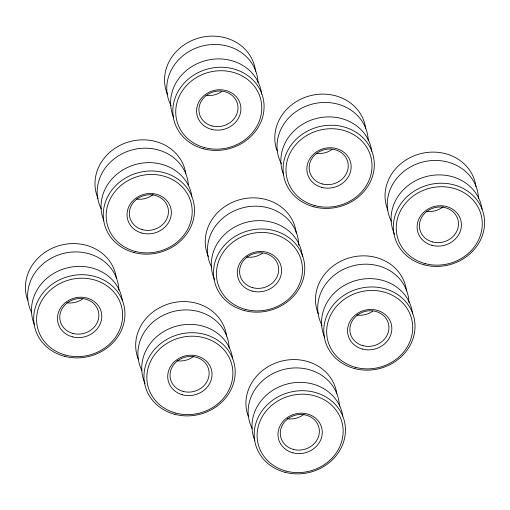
<?xml version="1.0" encoding="UTF-8"?>
<svg xmlns="http://www.w3.org/2000/svg" width="510" height="510" viewBox="0 0 510 510"><rect width="100%" height="100%" fill="white"/><g stroke="black" fill="none" stroke-linecap="round" stroke-linejoin="round"><path stroke-width="0.76" d="M27.687 300.212A45.919 41.272 -14.9 0 1 61.174 245.1A45.919 41.272 -14.9 0 1 116.344 278.039M34.291 324.379A45.919 41.272 -14.9 0 1 66.44 268.094A45.919 41.272 -14.9 0 1 122.413 300.83M31.684 312.63A45.919 41.272 -14.9 0 1 62.991 253.54A45.919 41.272 -14.9 0 1 118.868 290.075M82.582 298.994A19.68 17.691 -14.9 0 1 66.829 302.762M138.478 359.588A45.919 41.272 -14.9 0 1 170.627 303.303A45.919 41.272 -14.9 0 1 226.599 336.039M145.133 383.737A45.919 41.272 -14.9 0 1 175.899 326.311A45.919 41.272 -14.9 0 1 232.662 358.823M141.939 370.623A45.919 41.272 -14.9 0 1 173.241 311.534A45.919 41.272 -14.9 0 1 229.117 348.075M193.8 356.254A19.68 17.691 -14.9 0 1 177.078 360.755M248.191 416.205A45.919 41.272 -14.9 0 1 281.278 361.195A45.919 41.272 -14.9 0 1 336.747 393.299M254.79 440.372A45.919 41.272 -14.9 0 1 286.543 384.189A45.919 41.272 -14.9 0 1 342.809 416.083M252.189 428.623A45.919 41.272 -14.9 0 1 283.496 369.527A45.919 41.272 -14.9 0 1 339.373 406.068M304.049 414.247A19.68 17.691 -14.9 0 1 287.328 418.755M98.079 198.543A45.919 41.272 -14.9 0 1 129.145 141.793A45.919 41.272 -14.9 0 1 185.806 173.572M103.855 220.645A45.919 41.272 -14.9 0 1 135.609 164.469A45.919 41.272 -14.9 0 1 191.868 196.363M101.248 208.896A45.919 41.272 -14.9 0 1 131.758 150.016A45.919 41.272 -14.9 0 1 188.356 184.862M153.115 194.527A19.68 17.691 -14.9 0 1 136.393 199.027M208.329 256.536A45.919 41.272 -14.9 0 1 240.191 199.569A45.919 41.272 -14.9 0 1 296.253 233.038M213.32 276.567A45.919 41.272 -14.9 0 1 248.255 221.863A45.919 41.272 -14.9 0 1 302.392 256.568M214.391 279.327A45.919 41.272 -14.9 0 1 213.569 277.262M211.841 267.552A45.919 41.272 -14.9 0 1 242.811 207.799A45.919 41.272 -14.9 0 1 298.701 245.087M262.395 253.253A19.68 17.691 -14.9 0 1 246.642 257.027M318.291 313.848A45.919 41.272 -14.9 0 1 350.842 257.461A45.919 41.272 -14.9 0 1 406.502 291.038M324.647 337.32A45.919 41.272 -14.9 0 1 356.509 280.353A45.919 41.272 -14.9 0 1 412.564 313.822M322.097 325.546A45.919 41.272 -14.9 0 1 352.659 265.901A45.919 41.272 -14.9 0 1 408.937 302.334M372.644 311.253A19.68 17.691 -14.9 0 1 356.892 315.021M167.35 94.127A45.919 41.272 -14.9 0 1 199.907 37.734A45.919 41.272 -14.9 0 1 255.567 71.311M173.706 117.6A45.919 41.272 -14.9 0 1 205.568 60.626A45.919 41.272 -14.9 0 1 261.63 94.101M171.156 105.825A45.919 41.272 -14.9 0 1 201.724 46.174A45.919 41.272 -14.9 0 1 257.996 82.614M221.71 91.526A19.68 17.691 -14.9 0 1 205.957 95.293M277.064 150.743A45.919 41.272 -14.9 0 1 310.552 95.631A45.919 41.272 -14.9 0 1 365.727 128.571M283.668 174.911A45.919 41.272 -14.9 0 1 315.817 118.62A45.919 41.272 -14.9 0 1 371.79 151.355M281.405 163.818A45.919 41.272 -14.9 0 1 311.973 104.174A45.919 41.272 -14.9 0 1 368.245 140.607M331.959 149.519A19.68 17.691 -14.9 0 1 316.206 153.293M387.855 210.12A45.919 41.272 -14.9 0 1 420.004 153.829A45.919 41.272 -14.9 0 1 475.977 186.564M394.51 234.268A45.919 41.272 -14.9 0 1 425.276 176.836A45.919 41.272 -14.9 0 1 482.039 209.355M391.317 221.155A45.919 41.272 -14.9 0 1 422.624 162.065A45.919 41.272 -14.9 0 1 478.501 198.607M443.177 206.786A19.68 17.691 -14.9 0 1 426.456 211.287M72.943 333.432A19.68 17.691 -14.9 0 0 98.526 311.986A19.68 17.691 -14.9 0 0 66.51 303.476A19.68 17.691 -14.9 0 0 72.943 333.432M72.388 336.829A22.306 20.049 -14.9 0 0 101.382 312.528A22.306 20.049 -14.9 0 0 65.095 302.876A22.306 20.049 -14.9 0 0 72.388 336.829M65.58 355.107A43.293 38.913 -14.9 0 0 121.858 307.932A43.293 38.913 -14.9 0 0 51.427 289.195A43.293 38.913 -14.9 0 0 65.58 355.107M64.432 356.28A45.919 41.272 -14.9 0 0 124.121 306.242A45.919 41.272 -14.9 0 0 49.419 286.371A45.919 41.272 -14.9 0 0 64.432 356.28M183.192 391.431A19.68 17.691 -14.9 0 0 208.775 369.986A19.68 17.691 -14.9 0 0 176.76 361.469A19.68 17.691 -14.9 0 0 183.192 391.431M182.637 394.829A22.306 20.049 -14.9 0 0 211.631 370.521A22.306 20.049 -14.9 0 0 175.351 360.87A22.306 20.049 -14.9 0 0 182.637 394.829M175.829 413.106A43.293 38.913 -14.9 0 0 232.107 365.925A43.293 38.913 -14.9 0 0 161.676 347.189A43.293 38.913 -14.9 0 0 175.829 413.106M174.681 414.279A45.919 41.272 -14.9 0 0 234.37 364.236A45.919 41.272 -14.9 0 0 159.675 344.371A45.919 41.272 -14.9 0 0 174.681 414.279M293.448 449.425A19.68 17.691 -14.9 0 0 319.024 427.979A19.68 17.691 -14.9 0 0 287.009 419.469A19.68 17.691 -14.9 0 0 293.448 449.425M292.893 452.823A22.306 20.049 -14.9 0 0 321.88 428.521A22.306 20.049 -14.9 0 0 285.6 418.869A22.306 20.049 -14.9 0 0 292.893 452.823M286.084 471.1A43.293 38.913 -14.9 0 0 342.363 423.918A43.293 38.913 -14.9 0 0 271.926 405.189A43.293 38.913 -14.9 0 0 286.084 471.1M284.937 472.273A45.919 41.272 -14.9 0 0 344.626 422.235A45.919 41.272 -14.9 0 0 269.924 402.364A45.919 41.272 -14.9 0 0 284.937 472.273M142.507 229.704A19.68 17.691 -14.9 0 0 168.09 208.258A19.68 17.691 -14.9 0 0 136.074 199.741A19.68 17.691 -14.9 0 0 142.507 229.704M141.952 233.095A22.306 20.049 -14.9 0 0 170.946 208.794A22.306 20.049 -14.9 0 0 134.659 199.142A22.306 20.049 -14.9 0 0 141.952 233.095M135.144 251.373A43.293 38.913 -14.9 0 0 191.422 204.198A43.293 38.913 -14.9 0 0 120.991 185.462A43.293 38.913 -14.9 0 0 135.144 251.373M133.996 252.552A45.919 41.272 -14.9 0 0 193.685 202.508A45.919 41.272 -14.9 0 0 118.983 182.637A45.919 41.272 -14.9 0 0 133.996 252.552M252.756 287.697A19.68 17.691 -14.9 0 0 278.339 266.252A19.68 17.691 -14.9 0 0 246.324 257.735A19.68 17.691 -14.9 0 0 252.756 287.697M252.201 291.095A22.306 20.049 -14.9 0 0 281.195 266.787A22.306 20.049 -14.9 0 0 244.915 257.136A22.306 20.049 -14.9 0 0 252.201 291.095M245.393 309.372A43.293 38.913 -14.9 0 0 301.671 262.191A43.293 38.913 -14.9 0 0 231.24 243.461A43.293 38.913 -14.9 0 0 245.393 309.372M244.245 310.545A45.919 41.272 -14.9 0 0 303.934 260.508A45.919 41.272 -14.9 0 0 229.239 240.637A45.919 41.272 -14.9 0 0 244.245 310.545M363.012 345.691A19.68 17.691 -14.9 0 0 388.588 324.245A19.68 17.691 -14.9 0 0 356.573 315.735A19.68 17.691 -14.9 0 0 363.012 345.691M362.457 349.089A22.306 20.049 -14.9 0 0 391.444 324.787A22.306 20.049 -14.9 0 0 355.164 315.135A22.306 20.049 -14.9 0 0 362.457 349.089M355.648 367.366A43.293 38.913 -14.9 0 0 411.927 320.191A43.293 38.913 -14.9 0 0 341.49 301.455A43.293 38.913 -14.9 0 0 355.648 367.366M354.501 368.539A45.919 41.272 -14.9 0 0 414.19 318.501A45.919 41.272 -14.9 0 0 339.488 298.63A45.919 41.272 -14.9 0 0 354.501 368.539M212.071 125.97A19.68 17.691 -14.9 0 0 237.654 104.525A19.68 17.691 -14.9 0 0 205.638 96.007A19.68 17.691 -14.9 0 0 212.071 125.97M211.516 129.368A22.306 20.049 -14.9 0 0 240.51 105.06A22.306 20.049 -14.9 0 0 204.223 95.408A22.306 20.049 -14.9 0 0 211.516 129.368M204.708 147.645A43.293 38.913 -14.9 0 0 260.986 100.464A43.293 38.913 -14.9 0 0 190.555 81.727A43.293 38.913 -14.9 0 0 204.708 147.645M203.56 148.818A45.919 41.272 -14.9 0 0 263.249 98.774A45.919 41.272 -14.9 0 0 188.547 78.91A45.919 41.272 -14.9 0 0 203.56 148.818M322.32 183.963A19.68 17.691 -14.9 0 0 347.903 162.518A19.68 17.691 -14.9 0 0 315.888 154.007A19.68 17.691 -14.9 0 0 322.32 183.963M321.765 187.361A22.306 20.049 -14.9 0 0 350.759 163.06A22.306 20.049 -14.9 0 0 314.479 153.408A22.306 20.049 -14.9 0 0 321.765 187.361M314.957 205.638A43.293 38.913 -14.9 0 0 371.235 158.457A43.293 38.913 -14.9 0 0 300.804 139.727A43.293 38.913 -14.9 0 0 314.957 205.638M313.809 206.811A45.919 41.272 -14.9 0 0 373.498 156.774A45.919 41.272 -14.9 0 0 298.803 136.903A45.919 41.272 -14.9 0 0 313.809 206.811M432.576 241.963A19.68 17.691 -14.9 0 0 458.152 220.518A19.68 17.691 -14.9 0 0 426.137 212.001A19.68 17.691 -14.9 0 0 432.576 241.963M432.021 245.355A22.306 20.049 -14.9 0 0 461.008 221.053A22.306 20.049 -14.9 0 0 424.728 211.401A22.306 20.049 -14.9 0 0 432.021 245.355M425.212 263.632A43.293 38.913 -14.9 0 0 481.491 216.457A43.293 38.913 -14.9 0 0 411.054 197.721A43.293 38.913 -14.9 0 0 425.212 263.632M424.065 264.811A45.919 41.272 -14.9 0 0 483.754 214.767A45.919 41.272 -14.9 0 0 409.052 194.897A45.919 41.272 -14.9 0 0 424.065 264.811"/></g></svg>
